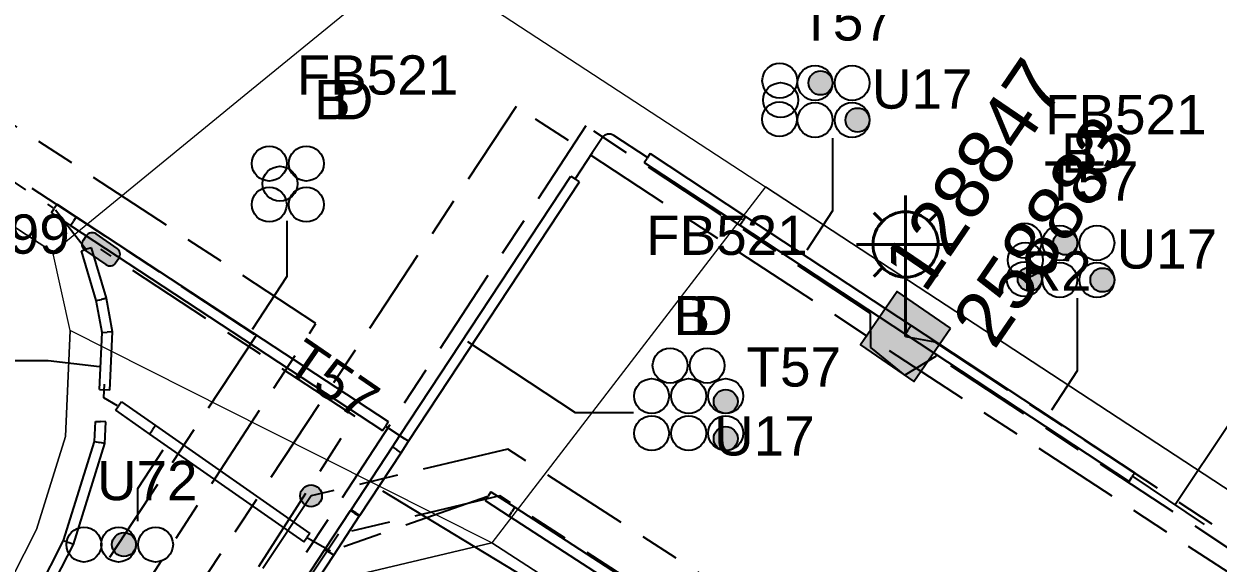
# Model space of a CAD drawing. Header units: metres. Extents: x 314728 to 315901, y 6265229 to 6266735.
# Drawn here: x 315150.3 to 315205.1, y 6265797.5 to 6265822.3 of the extents above; entities that cross this region are included whole.
import ezdxf
from ezdxf.enums import TextEntityAlignment as Align

# ---------------------------------------------------------------- set-up
doc = ezdxf.new("R2010")
doc.units = ezdxf.units.M
doc.linetypes.add('Cable Exist UG', pattern=[8.2, 4, -1.2, 1.8, -1.2])
doc.layers.get('0').update_dxf_attribs({"color": 6})
for name, color, linetype, lineweight in [('Cadastre Buildings_SP_EXT', 250, 'Continuous', 5), ('Cadastre Land Parcels_SP_EXT', 250, 'Continuous', 5), ('Cadastre Roads_SP_EXT', 250, 'Continuous', 5)]:
    doc.layers.add(name, color=color, linetype=linetype, lineweight=lineweight)
for name, color, linetype in [('Duct_SP_EXT', 7, 'Continuous'), ('Equip_HV_EXT', 7, 'Continuous'), ('Equip_LV_EXT', 7, 'Continuous'), ('Equip_SP_SL_EXT', 7, 'Continuous'), ('Mains_HV_EXT', 7, 'Continuous'), ('Mains_LV_EXT', 7, 'Continuous'), ('Mains_SL_EXT', 7, 'Continuous'), ('SupportsUG_SP_LV_SL_EXT', 7, 'Continuous'), ('Trench_SP_EXT', 7, 'Continuous')]:
    doc.layers.add(name, color=color, linetype=linetype)
doc.styles.add('COLUMN_LABEL', font='arial.ttf')
doc.styles.add('iecARIAL', font='arial.ttf', dxfattribs={"height": 2})
doc.styles.add('POLE_LABEL', font='arial.ttf')
doc.styles.get("Standard").update_dxf_attribs({"font": 'arial.ttf'})

# ---------------------------------------------------------------- blocks, each defined once
blk = doc.blocks.new('COLUMN_EXT')
blk.add_hatch(color=256).paths.add_polyline_path([(-1.485, 1.485), (-1.485, -1.485), (1.485, -1.485), (1.485, 1.485)])
blk.add_lwpolyline([(-1.485, -1.485), (1.485, -1.485), (1.485, 1.485), (-1.485, 1.485)], close=True)
for tag, height, style, flags, p in [('ASSET_NUM', 2.5, 'COLUMN_LABEL', 8, (2, 2)), ('STRUCTURE_PLANT_NUMBER', 0.2, 'POLE_LABEL', 9, (1.813, 0.031)), ('STREET_CODE', 0.2, 'COLUMN_LABEL', 9, (1.813, -0.2))]:
    blk.add_attdef(tag, text='', height=height, dxfattribs=dict(style=style, flags=flags)).set_placement(p, align=Align.MIDDLE_LEFT)
at = {"flags": 9}
for tag, p in [('OWNED_BY', (1.813, -0.6)), ('COLUMN_TYPE', (1.813, -0.4)), ('STATE', (1.813, -0.8)), ('USAGE', (1.813, -1)), ('STREETNAME', (1.813, -1.6)), ('LEGEND', (1.813, -1.2)), ('LOCATION', (1.813, -1.4)), ('SUBURB', (1.813, -1.8)), ('NOTES', (1.813, -2))]:
    blk.add_attdef(tag, text='', height=0.2, dxfattribs=at).set_placement(p, align=Align.MIDDLE_LEFT)
at = {"flags": 1}
blk.add_attdef('Z', (1.813, -2.351), '', height=0.2, dxfattribs=at)
blk = doc.blocks.new('DUCT_EXT')
blk.add_circle((0, 0.8), 0.8)
at = {"flags": 1}
blk.add_attdef('Z', (0, 0), '', height=0.2, dxfattribs=at)
at = {"flags": 9}
for tag, p in [('DUCT_CODE', (0, 0)), ('XSECT_TYPE', (0, -0.2)), ('STATE', (0, -0.6)), ('FB_REFERENCE', (0, -0.4)), ('NOTES', (0, -0.8))]:
    blk.add_attdef(tag, text='', height=0.2, dxfattribs=at).set_placement(p, align=Align.MIDDLE_LEFT)
blk = doc.blocks.new('SL_LANTERN_EXT')
at = {"lineweight": 40}
for p, q in [((0, 1.968), (0, 6.468)), ((-1.459, 5.676), (-1.061, 5.278)), ((1.458, 5.676), (1.06, 5.278)), ((-2.25, 4.218), (2.25, 4.218)), ((-1.459, 2.759), (-1.061, 3.157)), ((1.458, 2.759), (1.06, 3.157)), ((0, 0), (0, 2.721))]:
    blk.add_line(p, q, dxfattribs=at)
blk.add_circle((0, 4.218), 1.5, dxfattribs=at)
at = {"style": 'iecARIAL', "flags": 8}
blk.add_attdef('ASSET_NUM', (1.5, 1.5), '', height=2.5, dxfattribs=at)
for tag, p, height, flags in [('CONSTRUCTED_VOLTAGE', (0.981, -0.653), 0.2, 9), ('CONTROL_TYPE', (0.981, -0.853), 0.2, 9), ('LANTERN_PURPOSE', (0.981, -1.053), 0.2, 9), ('LANTERN_TYPE', (0.981, -1.253), 0.2, 9), ('LNUMBER', (2.181, -3.253), 2.5, 8), ('OPERATING_VOLTAGE', (0.981, -1.653), 0.2, 9), ('NO_PHASES', (0.981, -1.453), 0.2, 9), ('ORIENTATION', (0.981, -1.853), 0.2, 9), ('OWNED_BY', (0.981, -2.053), 0.2, 9), ('STATE', (0.981, -2.253), 0.2, 9), ('CEXIST', (0.981, -2.653), 0.2, 9), ('CNEW', (0.981, -2.853), 0.2, 9), ('USAGE', (0.981, -2.453), 0.2, 9), ('CNUMBER', (0.981, -3.053), 0.2, 9), ('CREMOVE', (0.981, -3.253), 0.2, 9), ('CREPLACE', (0.981, -3.453), 0.2, 9), ('LKINGHEIGHT', (0.981, -3.653), 0.2, 9), ('LBRACKET', (0.981, -3.853), 0.2, 9), ('LBRACKETVOCAB', (0.981, -4.053), 0.2, 9), ('LCATEGORY', (0.981, -4.253), 0.2, 9), ('LCHARGE1', (0.981, -4.453), 0.2, 9), ('LCHARGE1PERCENT', (0.981, -4.653), 0.2, 9), ('LCHARGE2', (0.981, -4.853), 0.2, 9), ('LCHARGE2PERCENT', (0.981, -5.053), 0.2, 9), ('LCHARGE3', (0.981, -5.253), 0.2, 9), ('LCHARGE3PERCENT', (0.981, -5.453), 0.2, 9), ('LEXIST', (0.981, -5.653), 0.2, 9), ('LLAMP', (0.981, -5.853), 0.2, 9), ('LLAMPVOCAB', (0.981, -6.053), 0.2, 9), ('LMAST', (0.981, -6.253), 0.2, 9), ('LMASTVOCAB', (0.981, -6.453), 0.2, 9), ('LNEW', (0.981, -6.653), 0.2, 9), ('LANTNUMBER', (0.981, -6.853), 0.2, 9), ('LOUTREACH', (0.981, -7.253), 0.2, 9), ('LOUTREACHVOCAB', (0.981, -7.453), 0.2, 9), ('LRATECODE', (0.981, -7.653), 0.2, 9), ('LREMOVE', (0.981, -7.853), 0.2, 9), ('LREPLACE', (0.981, -8.053), 0.2, 9), ('LTYPE', (0.981, -8.253), 0.2, 9), ('LTYPEVOCAB', (0.981, -8.453), 0.2, 9), ('LEGEND', (0.981, -8.653), 0.2, 9), ('LOCATION', (0.981, -8.853), 0.2, 9), ('STREETNAME', (0.981, -9.253), 0.2, 9), ('SUBURB', (0.981, -9.453), 0.2, 1), ('NOTES', (0.981, -9.053), 0.2, 9)]:
    blk.add_attdef(tag, p, '', height=height, dxfattribs=dict(flags=flags))
blk = doc.blocks.new('LV_STJ_EXT')
h = blk.add_hatch(color=256)
edge = h.paths.add_edge_path()
edge.add_ellipse((-0.586, 0.131), major_axis=(0.226, 0.226), ratio=1, start_angle=45, end_angle=135)
edge.add_line((-0.906, 0.131), (-0.906, -0.131))
edge.add_ellipse((-0.586, -0.131), major_axis=(0.226, 0.226), ratio=1, start_angle=135, end_angle=225)
edge.add_line((-0.586, -0.451), (0.586, -0.451))
edge.add_ellipse((0.586, -0.131), major_axis=(-0.226, 0.226), ratio=1, start_angle=135, end_angle=225)
edge.add_line((0.906, -0.131), (0.906, 0.131))
edge.add_ellipse((0.586, 0.131), major_axis=(-0.226, 0.226), ratio=1, start_angle=225, end_angle=315)
edge.add_line((0.586, 0.451), (-0.586, 0.451))
blk.add_lwpolyline([(-0.906, 0.131), (-0.906, -0.131, 0.414214), (-0.586, -0.451), (0.586, -0.451, 0.414214), (0.906, -0.131), (0.906, 0.131, 0.414214), (0.586, 0.451), (-0.586, 0.451, 0.414214)], format="xyb", close=True)
at = {"flags": 1}
blk.add_attdef('Z', (0, 0), '', height=0.2, dxfattribs=at)
at = {"flags": 9}
for tag, p in [('ORIENTATION', (0, 0)), ('USAGE', (0, -0.2)), ('LEGEND', (0, -0.4)), ('NOTES', (0, -0.6))]:
    blk.add_attdef(tag, text='', height=0.2, dxfattribs=at).set_placement(p, align=Align.MIDDLE_LEFT)
blk = doc.blocks.new('CABLE_LARGE_EXT')
h = blk.add_hatch(color=256)
edge = h.paths.add_edge_path()
edge.add_arc((0, 0.55), 0.55, 0, 360)
blk.add_circle((0, 0.55), 0.55)
at = {"flags": 1}
blk.add_attdef('Z', (0, 0), '', height=0.2, dxfattribs=at)
at = {"flags": 9}
for tag, p in [('COND_CODE', (0, 0)), ('XSECT_SIZE', (0, -0.6)), ('STATE', (0, -0.4)), ('FB_REFERENCE', (0, -0.2)), ('NOTES', (0, -0.8))]:
    blk.add_attdef(tag, text='', height=0.2, dxfattribs=at).set_placement(p, align=Align.MIDDLE_LEFT)
blk = doc.blocks.new('CONNECTOR_NODE_EXT')
h = blk.add_hatch(color=256)
edge = h.paths.add_edge_path()
edge.add_arc((0, 0), 0.5, 0, 360)
blk.add_circle((0, 0), 0.5)
at = {"flags": 1}
blk.add_attdef('Z', (0, 0), '', height=0.2, dxfattribs=at)
at = {"flags": 9}
for tag, p in [('CONNECTOR_TYPE', (0, 0)), ('OPERATING_VOLTAGE', (0, -0.6)), ('CONSTRUCTED_VOLTAGE', (0, -0.2)), ('NO_PHASES', (0, -0.4)), ('ORIENTATION', (0, -0.8)), ('SUBTYPE', (0, -1)), ('USAGE', (0, -1.2)), ('NOTES', (0, -1.4))]:
    blk.add_attdef(tag, text='', height=0.2, dxfattribs=at).set_placement(p, align=Align.MIDDLE_LEFT)

msp = doc.modelspace()

# ---------------------------------------------------------------- linework, layer by layer
at = {"layer": 'Cadastre Buildings_SP_EXT', "linetype": 'Continuous'}
msp.add_lwpolyline([(315195.271, 6265783.262), (315171.777, 6265798.464), (315165.726, 6265797.029), (315159.879, 6265788.191), (315173.425, 6265779.427), (315186.903, 6265770.486), (315195.271, 6265783.262)], close=True, dxfattribs=at)
at = {"layer": 'Cadastre Land Parcels_SP_EXT', "linetype": 'Continuous'}
msp.add_lwpolyline([(315117.521, 6265858.509), (315168.195, 6265825.34), (315184.327, 6265814.781), (315214.071, 6265795.311), (315222.417, 6265808.063), (315232.285, 6265801.605), (315263.14, 6265781.41), (315352.865, 6265853.782), (315431.706, 6265925.826)], dxfattribs=at)
msp.add_lwpolyline([(315113.492, 6265728.101), (315106.824, 6265732.513), (315115.354, 6265745.312), (315123.612, 6265757.561), (315131.886, 6265769.83), (315140.353, 6265782.531), (315140.547, 6265782.823), (315149.183, 6265795.721), (315150.893, 6265799.078), (315152.224, 6265803.341), (315152.439, 6265808.197), (315151.647, 6265811.797), (315134.48, 6265823.065), (315105.696, 6265841.874), (315101.546, 6265841.975), (315036.849, 6265741.54), (315096.699, 6265702.341), (315113.492, 6265728.101)], close=True, dxfattribs=at)
at = {"layer": 'Cadastre Roads_SP_EXT', "linetype": 'Continuous'}
for points in [[(315160.592, 6265819.118), (315168.195, 6265825.34), (315117.521, 6265858.509), (315105.696, 6265841.874), (315134.48, 6265823.065), (315151.647, 6265811.796), (315160.592, 6265819.118)], [(315239.531, 6265767.759), (315247.057, 6265773.398), (315223.792, 6265788.853), (315214.071, 6265795.311), (315184.327, 6265814.781), (315178.625, 6265807.369), (315171.777, 6265798.464), (315195.271, 6265783.262), (315215.58, 6265770.135), (315230.158, 6265760.736), (315239.531, 6265767.759)]]:
    msp.add_lwpolyline(points, close=True, dxfattribs=at)
msp.add_lwpolyline([(315117.743, 6265725.287), (315134.622, 6265750.111), (315143.003, 6265762.795), (315151.469, 6265775.423), (315151.577, 6265775.587), (315159.879, 6265788.191), (315165.726, 6265797.029), (315171.777, 6265798.464), (315161.503, 6265803.635), (315152.439, 6265808.197), (315152.224, 6265803.341), (315150.893, 6265799.078), (315149.183, 6265795.721), (315140.547, 6265782.823), (315140.353, 6265782.531), (315131.886, 6265769.83), (315123.612, 6265757.561), (315115.354, 6265745.312)], dxfattribs=at)
at = {"layer": 'Duct_SP_EXT'}
for p, q in [((315178.773, 6265815.908), (315178.905, 6265816.108)), ((315179.036, 6265816.309), (315178.905, 6265816.108)), ((315179.036, 6265816.309), (315183.423, 6265813.428)), ((315178.773, 6265815.908), (315183.159, 6265813.027)), ((315167.561, 6265803.382), (315175.397, 6265815.279)), ((315167.962, 6265803.118), (315175.798, 6265815.015)), ((315175.397, 6265815.279), (315175.598, 6265815.147)), ((315175.798, 6265815.015), (315175.598, 6265815.147)), ((315151.836, 6265813.993), (315151.704, 6265813.792)), ((315151.836, 6265813.993), (315152.712, 6265813.418)), ((315151.573, 6265813.591), (315151.704, 6265813.792)), ((315151.573, 6265813.591), (315152.448, 6265813.017)), ((315152.712, 6265813.418), (315152.58, 6265813.217)), ((315152.712, 6265813.418), (315167.028, 6265804.02)), ((315183.423, 6265813.428), (315183.291, 6265813.227)), ((315183.423, 6265813.428), (315191.017, 6265808.43)), ((315152.448, 6265813.017), (315152.58, 6265813.217)), ((315152.448, 6265813.017), (315166.764, 6265803.619)), ((315183.159, 6265813.027), (315183.291, 6265813.227)), ((315183.159, 6265813.027), (315190.753, 6265808.029)), ((315152.958, 6265811.856), (315153.188, 6265811.923)), ((315153.632, 6265809.568), (315152.958, 6265811.856)), ((315153.418, 6265811.991), (315153.188, 6265811.923)), ((315154.1, 6265809.679), (315153.418, 6265811.991)), ((315153.63, 6265809.581), (315153.866, 6265809.623)), ((315153.896, 6265808.106), (315153.63, 6265809.581)), ((315153.63, 6265809.581), (315153.632, 6265809.568)), ((315153.632, 6265809.568), (315153.866, 6265809.623)), ((315154.1, 6265809.679), (315153.866, 6265809.623)), ((315154.102, 6265809.666), (315153.866, 6265809.623)), ((315154.102, 6265809.666), (315154.1, 6265809.679)), ((315154.378, 6265808.138), (315154.102, 6265809.666)), ((315191.017, 6265808.43), (315190.885, 6265808.23)), ((315191.017, 6265808.43), (315190.885, 6265808.23)), ((315191.017, 6265808.43), (315201.275, 6265801.68)), ((315153.781, 6265805.488), (315153.896, 6265808.106)), ((315153.896, 6265808.106), (315154.137, 6265808.122)), ((315154.378, 6265808.138), (315154.137, 6265808.122)), ((315154.26, 6265805.466), (315154.378, 6265808.138)), ((315190.753, 6265808.029), (315190.885, 6265808.23)), ((315190.753, 6265808.029), (315190.885, 6265808.23)), ((315190.753, 6265808.029), (315201.011, 6265801.279)), ((315153.781, 6265805.488), (315154.02, 6265805.477)), ((315154.26, 6265805.466), (315154.02, 6265805.477)), ((315154.513, 6265804.54), (315154.651, 6265804.736)), ((315154.513, 6265804.54), (315156.079, 6265803.446)), ((315154.788, 6265804.933), (315154.651, 6265804.736)), ((315154.788, 6265804.933), (315156.354, 6265803.839)), ((315153.552, 6265803.108), (315153.593, 6265804.031)), ((315153.593, 6265804.031), (315153.833, 6265804.02)), ((315154.073, 6265804.01), (315153.833, 6265804.02)), ((315154.029, 6265803.025), (315154.073, 6265804.01)), ((315167.028, 6265804.02), (315166.896, 6265803.82)), ((315156.079, 6265803.446), (315156.216, 6265803.642)), ((315156.079, 6265803.446), (315163.15, 6265798.505)), ((315156.354, 6265803.839), (315156.216, 6265803.642)), ((315156.354, 6265803.839), (315163.425, 6265798.898)), ((315166.764, 6265803.619), (315166.896, 6265803.82)), ((315152.136, 6265798.572), (315153.552, 6265803.108)), ((315152.582, 6265798.39), (315154.029, 6265803.025)), ((315153.552, 6265803.108), (315153.791, 6265803.067)), ((315154.029, 6265803.025), (315153.791, 6265803.067)), ((315167.217, 6265802.859), (315167.561, 6265803.382)), ((315167.561, 6265803.382), (315167.762, 6265803.25)), ((315167.561, 6265803.382), (315167.762, 6265803.25)), ((315167.618, 6265802.595), (315167.962, 6265803.118)), ((315167.962, 6265803.118), (315167.762, 6265803.25)), ((315167.962, 6265803.118), (315167.762, 6265803.25)), ((315165.322, 6265799.982), (315167.217, 6265802.859)), ((315165.723, 6265799.718), (315167.618, 6265802.595)), ((315167.217, 6265802.859), (315167.418, 6265802.727)), ((315167.618, 6265802.595), (315167.418, 6265802.727)), ((315201.011, 6265801.279), (315201.143, 6265801.479)), ((315201.275, 6265801.68), (315201.143, 6265801.479)), ((315171.739, 6265800.8), (315171.608, 6265800.598)), ((315171.739, 6265800.8), (315172.831, 6265800.093)), ((315171.478, 6265800.397), (315171.608, 6265800.598)), ((315171.478, 6265800.397), (315172.57, 6265799.69)), ((315164.124, 6265798.162), (315165.298, 6265799.946)), ((315164.524, 6265797.898), (315165.699, 6265799.682)), ((315165.298, 6265799.946), (315165.322, 6265799.982)), ((315165.298, 6265799.946), (315165.499, 6265799.814)), ((315165.322, 6265799.982), (315165.522, 6265799.85)), ((315165.699, 6265799.682), (315165.499, 6265799.814)), ((315165.723, 6265799.718), (315165.522, 6265799.85)), ((315165.699, 6265799.682), (315165.723, 6265799.718)), ((315172.57, 6265799.69), (315172.701, 6265799.891)), ((315172.57, 6265799.69), (315196.064, 6265784.488)), ((315172.831, 6265800.093), (315172.701, 6265799.891)), ((315172.831, 6265800.093), (315196.325, 6265784.891)), ((315150.338, 6265795.043), (315152.136, 6265798.572)), ((315152.136, 6265798.572), (315152.359, 6265798.481)), ((315163.15, 6265798.505), (315163.288, 6265798.701)), ((315163.425, 6265798.898), (315163.288, 6265798.701)), ((315150.753, 6265794.8), (315152.582, 6265798.39)), ((315152.582, 6265798.39), (315152.359, 6265798.481)), ((315161.997, 6265794.933), (315164.124, 6265798.162)), ((315164.124, 6265798.162), (315164.324, 6265798.03)), ((315164.124, 6265798.162), (315164.324, 6265798.03)), ((315164.524, 6265797.898), (315164.324, 6265798.03)), ((315164.524, 6265797.898), (315164.324, 6265798.03)), ((315162.398, 6265794.669), (315164.524, 6265797.898))]:
    msp.add_line(p, q, dxfattribs=at)
for points in [[(315187.408, 6265817.016), (315187.408, 6265813.683), (315186.226, 6265811.887)], [(315162.382, 6265813.235), (315162.382, 6265810.671), (315160.789, 6265808.244)], [(315208.242, 6265810.359), (315208.242, 6265807.851), (315203.123, 6265800.202)], [(315198.637, 6265809.681), (315198.637, 6265806.348), (315197.455, 6265804.552)], [(315178.278, 6265804.424), (315175.624, 6265804.424), (315170.68, 6265807.68)], [(315178.278, 6265804.424), (315175.624, 6265804.424), (315170.68, 6265807.68)], [(315144.246, 6265806.828), (315151.419, 6265806.828), (315153.777, 6265806.556)], [(315155.536, 6265799.457), (315155.536, 6265800.957), (315156.703, 6265802.73)], [(315179.612, 6265787.044), (315178.223, 6265787.044), (315176.687, 6265794.828), (315166.772, 6265800.826)], [(315179.612, 6265787.044), (315178.223, 6265787.044), (315176.687, 6265794.828), (315166.772, 6265800.826)]]:
    msp.add_lwpolyline(points, dxfattribs=at)
at = {"layer": 'Mains_HV_EXT', "linetype": 'Cable Exist UG'}
for points in [[(315158.103, 6265781.58), (315149.99, 6265787.445), (315163.703, 6265808.516), (315107.772, 6265845.305), (315115.01, 6265856.789), (315107.277, 6265862.357), (315159.525, 6265941.803), (315166.577, 6265937.293), (315164.249, 6265933.561), (315175.689, 6265926.752), (315177.967, 6265930.236), (315176.404, 6265931.442)], [(315114.756, 6265877.219), (315109.394, 6265869.051), (315104.974, 6265861.634), (315112.215, 6265856.321), (315105.251, 6265844.585), (315109.545, 6265841.727), (315160.968, 6265807.977), (315137.344, 6265772.224)], [(315207.093, 6265796.109), (315172.897, 6265818.47), (315152.46, 6265787.576)], [(315331.959, 6265690.012), (315298.401, 6265713.584), (315238.195, 6265757.17), (315232.786, 6265763.759), (315172.516, 6265802.758), (315163.485, 6265800.618)], [(315163.485, 6265800.618), (315144.079, 6265771.285), (315150.528, 6265767.071), (315149.564, 6265765.514)], [(315200.166, 6265782.484), (315172.146, 6265800.616), (315164.743, 6265798.86), (315156.572, 6265786.668)]]:
    msp.add_lwpolyline(points, dxfattribs=at)
at = {"layer": 'Mains_LV_EXT', "linetype": 'Cable Exist UG'}
for points in [[(315263.345, 6265780.206), (315261.688, 6265777.474), (315259.41, 6265775.726), (315259.813, 6265774.478), (315258.018, 6265773.018), (315256.538, 6265773.318), (315254.27, 6265771.532), (315246.201, 6265771.567), (315241.007, 6265774.926), (315239.718, 6265774.145), (315238.057, 6265775.224), (315237.822, 6265776.984), (315219.915, 6265788.617), (315218.61, 6265787.978), (315216.664, 6265789.131), (315216.75, 6265790.879), (315192.171, 6265807.017), (315190.721, 6265806.149), (315189.159, 6265807.426), (315189.154, 6265808.979), (315176.097, 6265817.581), (315154.293, 6265784.328), (315156.583, 6265782.656)], [(315152.209, 6265783.589), (315165.508, 6265804.249), (315153.848, 6265811.922)]]:
    msp.add_lwpolyline(points, dxfattribs=at)
at = {"layer": 'Mains_SL_EXT', "linetype": 'Cable Exist UG'}
msp.add_lwpolyline([(315190.76, 6265807.924), (315192.097, 6265807.68), (315217.673, 6265790.896), (315218.37, 6265789.842)], dxfattribs=at)
at = {"layer": 'Trench_SP_EXT', "linetype": 'Cable Exist UG'}
msp.add_lwpolyline([(315178.918, 6265816.128), (315177.383, 6265817.139), (315177.383, 6265817.139, 0.414165), (315176.835, 6265817.026), (315176.835, 6265817.026), (315176.387, 6265816.345), (315175.598, 6265815.147)], format="xyb", dxfattribs=at)
for points in [[(315147.048, 6265816.848), (315151.645, 6265813.829)], [(315153.189, 6265811.882), (315151.767, 6265813.723)], [(315154.609, 6265804.752), (315153.983, 6265805.11), (315154.009, 6265805.732)], [(315166.896, 6265803.82), (315167.762, 6265803.25)], [(315201.14, 6265801.529), (315205.397, 6265798.68)], [(315171.603, 6265800.59), (315164.412, 6265798.081)], [(315164.383, 6265798.081), (315163.32, 6265798.678)]]:
    msp.add_lwpolyline(points, dxfattribs=at)

# ---------------------------------------------------------------- block references
at = {"layer": 'Duct_SP_EXT'}
for name, p, rotation in [('DUCT_EXT', (315185.788, 6265819.652), 90), ('DUCT_EXT', (315187.408, 6265819.55), 90), ('CABLE_LARGE_EXT', (315187.408, 6265819.55), 90), ('DUCT_EXT', (315189.108, 6265819.55), 90), ('DUCT_EXT', (315185.827, 6265818.764), 90), ('DUCT_EXT', (315185.775, 6265817.889), 90), ('DUCT_EXT', (315187.408, 6265817.85), 90), ('DUCT_EXT', (315189.108, 6265817.85), 90), ('CABLE_LARGE_EXT', (315189.108, 6265817.85), 90), ('DUCT_EXT', (315162.369, 6265815.854), 90), ('DUCT_EXT', (315164.069, 6265815.854), 90), ('DUCT_EXT', (315162.858, 6265814.927), 90), ('DUCT_EXT', (315162.367, 6265813.975), 90), ('DUCT_EXT', (315164.067, 6265813.975), 90), ('DUCT_EXT', (315197.018, 6265812.317), 90), ('DUCT_EXT', (315198.637, 6265812.215), 90), ('CABLE_LARGE_EXT', (315198.637, 6265812.215), 90), ('DUCT_EXT', (315200.337, 6265812.215), 90), ('DUCT_EXT', (315197.056, 6265811.429), 90), ('DUCT_EXT', (315197.005, 6265810.554), 90), ('CABLE_LARGE_EXT', (315197.005, 6265810.554), 90), ('DUCT_EXT', (315198.637, 6265810.515), 90), ('DUCT_EXT', (315200.337, 6265810.515), 90), ('CABLE_LARGE_EXT', (315200.337, 6265810.515), 90), ('DUCT_EXT', (315153.866, 6265798.384), 90), ('DUCT_EXT', (315155.453, 6265798.384), 90), ('DUCT_EXT', (315157.153, 6265798.384), 90), ('CABLE_LARGE_EXT', (315155.453, 6265798.384), 89.85298612002953)]:
    msp.add_blockref(name, p, dxfattribs=dict(at, rotation=rotation))
for name, p in [('DUCT_EXT', (315179.957, 6265805.791)), ('DUCT_EXT', (315181.657, 6265805.791)), ('DUCT_EXT', (315179.107, 6265804.391)), ('DUCT_EXT', (315180.807, 6265804.391)), ('DUCT_EXT', (315182.507, 6265804.391)), ('CABLE_LARGE_EXT', (315182.507, 6265804.391)), ('DUCT_EXT', (315179.107, 6265802.691)), ('DUCT_EXT', (315180.807, 6265802.691)), ('DUCT_EXT', (315182.507, 6265802.691)), ('CABLE_LARGE_EXT', (315182.507, 6265802.691))]:
    msp.add_blockref(name, p, dxfattribs=at)
at = {"layer": 'Equip_HV_EXT'}
msp.add_blockref('CONNECTOR_NODE_EXT', (315163.485, 6265800.618), dxfattribs=at)
at = {"layer": 'Equip_LV_EXT', "rotation": 145.4526795687198}
msp.add_blockref('LV_STJ_EXT', (315153.848, 6265811.922), dxfattribs=at)
at = {"layer": 'Equip_SP_SL_EXT'}
ref = msp.add_blockref('SL_LANTERN_EXT', (315190.76, 6265807.924), dxfattribs=at)
ref.add_attrib('ASSET_NUM', '128847', dxfattribs={"layer": '0', "height": 2.5, "rotation": 55.7525, "style": 'iecARIAL'}).set_placement((315192.26, 6265809.424), align=Align.BOTTOM_LEFT)
at = {"layer": 'SupportsUG_SP_LV_SL_EXT'}
ref = msp.add_blockref('COLUMN_EXT', (315190.76, 6265807.924), dxfattribs=dict(at, rotation=145.5016992911918))
ref.add_attrib('ASSET_NUM', '258883', dxfattribs={"layer": '0', "height": 2.5, "rotation": 55.5915, "style": 'COLUMN_LABEL'}).set_placement((315192.76, 6265808.674), align=Align.TOP_LEFT)

# ---------------------------------------------------------------- texts
at = {"layer": 'Duct_SP_EXT'}
for s, p in [('T57', (315185.887, 6265821.495)), ('FB521', (315162.828, 6265819.016)), ('U17', (315189.216, 6265818.372)), ('B', (315163.626, 6265817.883)), ('D', (315164.526, 6265817.883)), ('FB521', (315197.158, 6265817.201)), ('B', (315197.898, 6265815.434)), ('D', (315198.798, 6265815.434)), ('T57', (315197.117, 6265814.16)), ('FB269399', (315140.814, 6265811.721)), ('FB521', (315178.859, 6265811.666)), ('U17', (315200.445, 6265811.037)), ('R2', (315196.079, 6265810.032)), ('B', (315180.118, 6265807.986)), ('D', (315181.018, 6265807.986)), ('T57', (315183.466, 6265805.629)), ('U17', (315181.976, 6265802.467)), ('U72', (315153.665, 6265800.417))]:
    msp.add_text(s, height=1.8, dxfattribs=at).set_placement(p)
at = {"layer": 'Mains_LV_EXT'}
msp.add_text('T57', height=1.8, rotation=325.5253, dxfattribs=at).set_placement((315162.201, 6265806.424))

doc.saveas('drawing.dxf')
